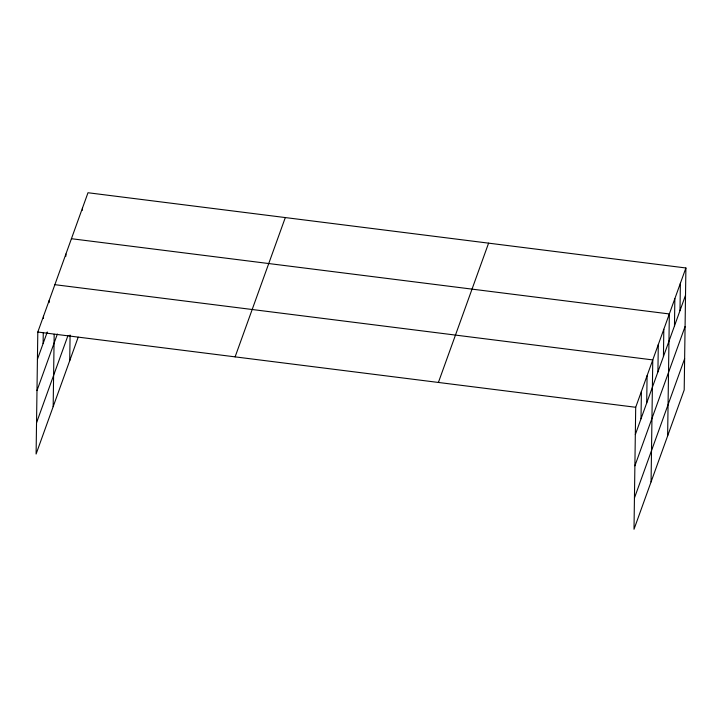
<?xml version="1.0" encoding="UTF-8"?>
<svg xmlns="http://www.w3.org/2000/svg" width="722" height="722" viewBox="0 0 722 722"><rect width="100%" height="100%" fill="white"/><g stroke="black" fill="none" stroke-linecap="round" stroke-linejoin="round"><path stroke-width="1.08" d="M685.9 267.979L635.703 407.28L634.006 529.262L684.194 389.961L685.9 267.979L87.994 192.738L37.806 332.039L36.1 454.021L78.193 337.192M43.112 343.555L43.266 332.634M43.464 318.438L43.491 316.254M49.15 302.644L49.177 300.46M53.166 406.657L54.177 334.295M65.882 256.211L65.91 254.027M69.727 360.684L70.088 335.026M82.443 210.246L82.479 208.062M641.01 418.796L641.398 391.495M646.704 403.011L647.083 375.711M651.073 481.899L652.769 359.917L54.872 284.676M657.913 371.902L658.293 344.602M663.437 356.578L663.816 329.277M667.633 435.935L669.339 313.953L71.433 238.711M674.474 325.938L674.853 298.628M679.998 310.613L680.377 283.304M37.418 359.339L47.282 331.976M36.984 390.584L57.363 334.033M36.533 422.776L67.958 335.577M235.11 356.867L285.307 217.566M438.398 382.452L488.595 243.152M635.324 434.59L685.521 295.289M634.891 465.825L685.079 326.534M634.439 498.018L684.636 358.717M37.806 332.039L635.703 407.28"/></g></svg>
